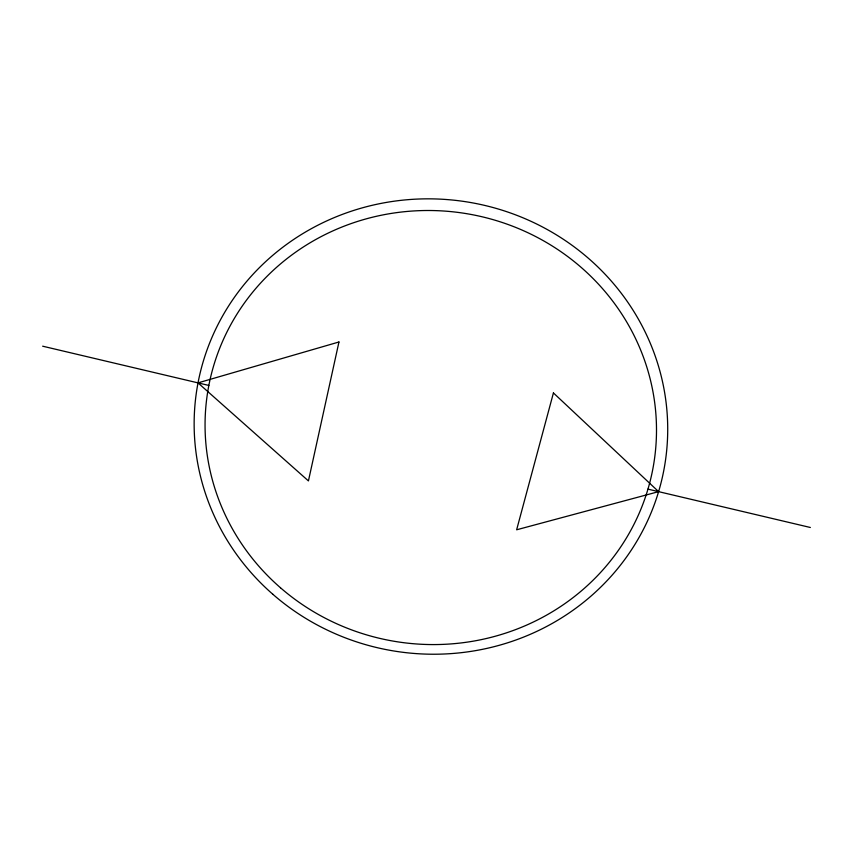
<?xml version="1.0" encoding="UTF-8"?>
<svg xmlns="http://www.w3.org/2000/svg" width="853" height="853" viewBox="0 0 853 853"><rect width="100%" height="100%" fill="white"/><g stroke="black" fill="none" stroke-linecap="round" stroke-linejoin="round"><path stroke-width="1.28" d="M42.65 346.19L208.846 385.439M647.949 489.132L810.35 527.485M338.961 341.989L308.434 480.911L198.003 382.88L338.961 341.989M553.426 392.934L516.641 529.788L658.612 491.648L553.426 392.934M272.875 594.306A236.995 227.506 8.3 0 0 662.653 475.974A236.995 227.506 8.3 0 0 357.247 209.326A236.995 227.506 8.3 0 0 272.875 594.306M280.498 587.781A225.906 216.843 8.3 0 0 651.777 474.183A225.906 216.843 8.3 0 0 360.051 220.65A225.906 216.843 8.3 0 0 280.498 587.781"/></g></svg>
